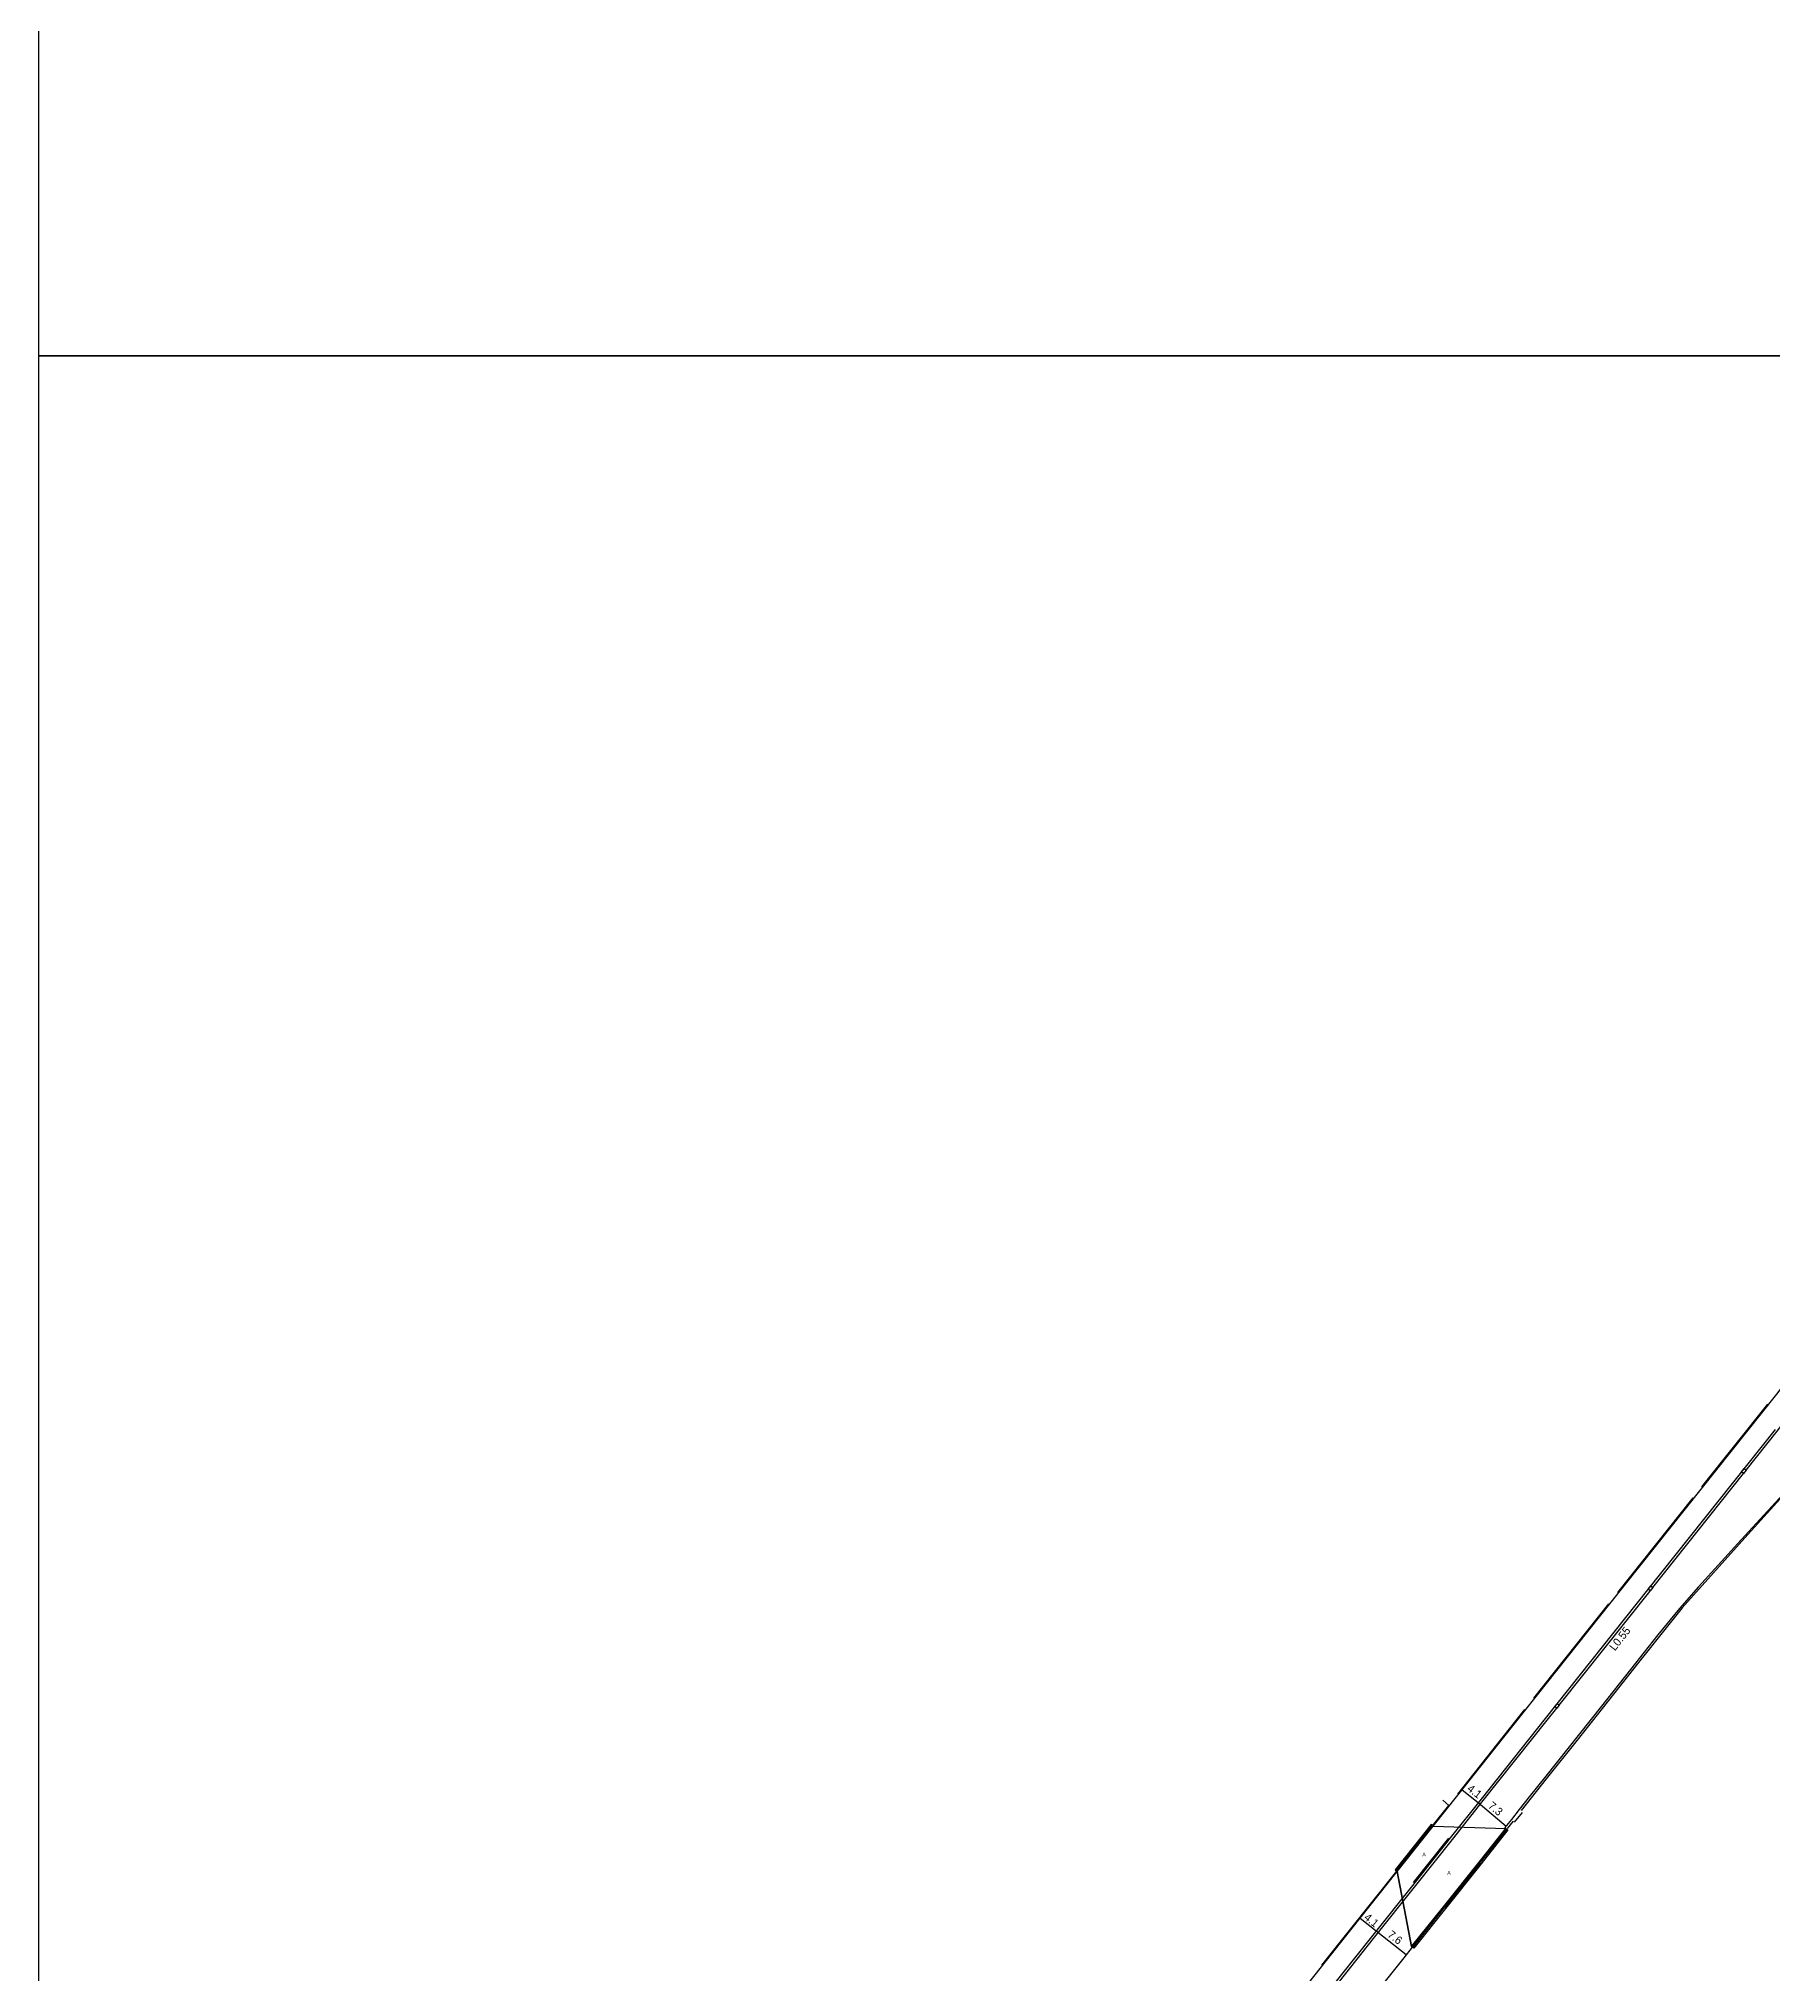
# Model space of a CAD drawing. Header units: metres. Extents: x -12000 to -8000, y -105000 to -102000.
# Drawn here: x -12000 to -11653.5, y -102923.4 to -102536.6 of the extents above; entities that cross this region are included whole.
import ezdxf

# ---------------------------------------------------------------- set-up
doc = ezdxf.new("R2010")
doc.units = ezdxf.units.M
doc.header["$LTSCALE"] = 2.5
for name, color, linetype in [('側溝・桝', 7, 'Continuous'), ('図郭', 7, 'Continuous'), ('幅員', 7, 'Continuous'), ('歩道・分離帯・安全施設', 7, 'Continuous'), ('舗装', 7, 'Continuous'), ('道路', 7, 'Continuous')]:
    doc.layers.add(name, color=color, linetype=linetype)
doc.styles.get("Standard").update_dxf_attribs({"font": ''})
doc.styles.add('YOKO_DECO', font='')
doc.styles.get('Standard').set_extended_font_data('@MS PGothic')
doc.styles.get('YOKO_DECO').set_extended_font_data('MS PGothic')

msp = doc.modelspace()

# ---------------------------------------------------------------- linework, layer by layer
at = {"layer": '側溝・桝'}
for points in [[(-11658.7, -102822.77), (-11652.51, -102814.98), (-11641.21, -102800.45), (-11640.83, -102799.93)], [(-11677.36, -102846.26), (-11659.24, -102823.46)], [(-11696.05, -102869.77), (-11677.97, -102847.04), (-11677.87, -102846.91)], [(-11742.28, -102927.88), (-11733.19, -102916.47), (-11724.72, -102905.84), (-11717.42, -102896.64), (-11711.26, -102888.88), (-11698.45, -102872.79), (-11696.56, -102870.41)]]:
    msp.add_lwpolyline(points, dxfattribs=at)
for points in [[(-11658.7, -102822.77), (-11659.24, -102823.46), (-11659.66, -102823.12), (-11659.12, -102822.44)], [(-11677.78, -102845.93), (-11677.36, -102846.26), (-11677.87, -102846.91), (-11678.29, -102846.57)], [(-11696.48, -102869.44), (-11696.05, -102869.77), (-11696.56, -102870.41), (-11696.98, -102870.08)]]:
    msp.add_lwpolyline(points, close=True, dxfattribs=at)
at = {"layer": '図郭'}
for points in [[(-12000, -102000), (-11200, -102000), (-11200, -102600), (-12000, -102600)], [(-12000, -102600), (-11200, -102600), (-11200, -103200), (-12000, -103200)]]:
    msp.add_lwpolyline(points, close=True, dxfattribs=at)
at = {"layer": '幅員'}
for points in [[(-11715.46, -102886.7), (-11712.24, -102889.25)], [(-11712.24, -102889.25), (-11706.67, -102893.95)], [(-11735.87, -102912.36), (-11732.65, -102914.92)], [(-11732.65, -102914.92), (-11726.65, -102919.67)]]:
    msp.add_lwpolyline(points, dxfattribs=at)
at = {"layer": '歩道・分離帯・安全施設'}
for points in [[(-11608.32, -102784.7), (-11609.7, -102784.55), (-11611.37, -102784.59), (-11612.79, -102784.76), (-11614.62, -102785.19), (-11615.87, -102785.62), (-11617.24, -102786.27), (-11618.71, -102787.28), (-11619.57, -102788.15), (-11620.19, -102788.98), (-11622.14, -102791.66), (-11624.93, -102795.57), (-11631.14, -102804.03), (-11635.58, -102809.82), (-11638.11, -102812.93), (-11647.44, -102823.57), (-11658.97, -102836.34), (-11671.46, -102850.32), (-11674.41, -102853.97), (-11680.19, -102861.26), (-11692.48, -102876.8), (-11698.65, -102884.52), (-11703.7, -102890.86)], [(-11667.54, -102826.16), (-11654.36, -102809.62)], [(-11652.93, -102814.65), (-11678.4, -102846.7), (-11698.87, -102872.45), (-11711.68, -102888.55), (-11717.84, -102896.3), (-11725.14, -102905.5), (-11733.61, -102916.13), (-11742.7, -102927.55)], [(-11652.93, -102814.65), (-11678.4, -102846.7), (-11698.87, -102872.45), (-11711.68, -102888.55), (-11717.84, -102896.3), (-11725.14, -102905.5), (-11733.61, -102916.13), (-11742.7, -102927.55)], [(-11684.34, -102847.25), (-11669.29, -102828.36)], [(-11701.13, -102868.39), (-11686.13, -102849.5)], [(-11716.34, -102887.58), (-11707.27, -102876.13), (-11702.94, -102870.67)], [(-11721.37, -102893.91), (-11718.12, -102889.82), (-11719.34, -102888.78)], [(-11705.28, -102892.99), (-11706.44, -102894.47)], [(-11703.5, -102891.24), (-11705.06, -102893.21)], [(-11721.38, -102893.74), (-11728.63, -102902.9)], [(-11718.2, -102896.41), (-11725.24, -102905.26)], [(-11706.54, -102894.58), (-11711.85, -102901.26)], [(-11743.5, -102921.77), (-11742.98, -102921.11), (-11728.55, -102902.96)], [(-11711.87, -102901.29), (-11719.02, -102910.24)], [(-11719.04, -102910.27), (-11725.4, -102918.21)]]:
    msp.add_lwpolyline(points, dxfattribs=at)
at = {"layer": '舗装'}
for points in [[(-11721.29, -102893.97), (-11706.73, -102894.42)], [(-11728.48, -102903.03), (-11725.57, -102918.05)]]:
    msp.add_lwpolyline(points, dxfattribs=at)
at = {"layer": '道路'}
for points in [[(-11751.38, -102932), (-11742.85, -102921.18), (-11728.48, -102903.03), (-11721.29, -102893.97), (-11716.31, -102887.78), (-11707.15, -102876.2), (-11685.96, -102849.51), (-11652.59, -102807.63), (-11639.25, -102789.89), (-11628.52, -102775.33), (-11617.84, -102759.61), (-11608.66, -102745.65), (-11592.42, -102719.22), (-11583.53, -102703.5), (-11573.3, -102684.39), (-11567.56, -102673.05), (-11557.87, -102653.13), (-11552.73, -102641.77), (-11541.26, -102614.36), (-11535.59, -102600)], [(-11645.18, -102820.76), (-11646.74, -102822.38), (-11652.12, -102828.44), (-11659.69, -102836.75), (-11668.24, -102846.12), (-11672.03, -102850.47), (-11676.33, -102855.72), (-11681.81, -102862.63), (-11687.59, -102869.98), (-11698.74, -102884.01), (-11702.05, -102888.14), (-11704.06, -102890.67), (-11705.6, -102892.68), (-11706.93, -102894.26), (-11706.73, -102894.42), (-11712.08, -102901.2), (-11719.21, -102910.12), (-11725.57, -102918.05), (-11725.45, -102918.15), (-11727.15, -102920.3), (-11733.5, -102928.31)]]:
    msp.add_lwpolyline(points, dxfattribs=at)
for points in [[(-11728.48, -102903.03), (-11721.29, -102893.97), (-11721.68, -102893.66), (-11728.86, -102902.72)], [(-11706.73, -102894.42), (-11712.08, -102901.2), (-11719.21, -102910.12), (-11725.57, -102918.05), (-11728.48, -102903.03), (-11721.29, -102893.97)], [(-11706.36, -102894.7), (-11711.65, -102901.54), (-11718.78, -102910.47), (-11725.15, -102918.39), (-11725.57, -102918.05), (-11719.21, -102910.12), (-11712.08, -102901.2), (-11706.73, -102894.42)]]:
    msp.add_lwpolyline(points, close=True, dxfattribs=at)

# ---------------------------------------------------------------- texts
at = {"layer": '側溝・桝'}
msp.add_text('L0.55', height=1.6, rotation=52, dxfattribs=at).set_placement((-11684.93, -102859.04))
at = {"layer": '幅員'}
for s, rotation, p in [('4.1', 322, (-11714.61, -102886.76)), ('7.3', 320, (-11710.42, -102890.16)), ('4.1', 321, (-11735.22, -102912.49)), ('7.6', 322, (-11730.5, -102915.96))]:
    msp.add_text(s, height=1.6, rotation=rotation, dxfattribs=at).set_placement(p)
at = {"layer": '舗装', "style": 'YOKO_DECO'}
for p in [(-11723.43, -102900.02, 109.55), (-11718.45, -102903.71, 109.37)]:
    msp.add_text('A', height=0.75, dxfattribs=at).set_placement(p)

doc.saveas('drawing.dxf')
